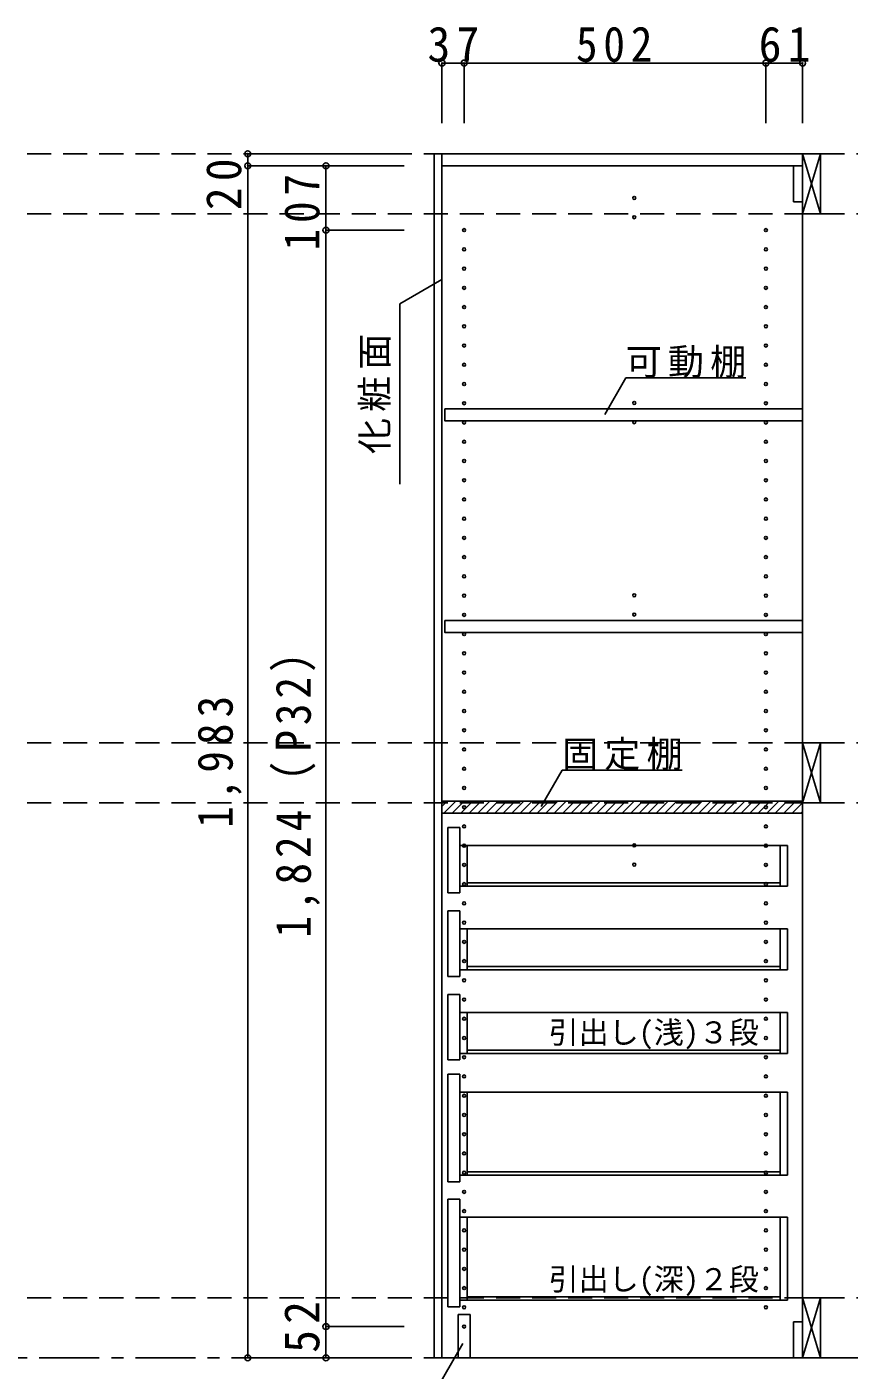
# Model space of a CAD drawing. Units: millimetres at full size, sheet at 1:20; details may follow other scales. Extents: x -8210 to 8210, y -2932 to 2722.
# Drawn here: x 4803 to 6171, y -1732 to 503 of the extents above; entities that cross this region are included whole.
import ezdxf
from ezdxf.enums import TextEntityAlignment as Align

# ---------------------------------------------------------------- set-up
doc = ezdxf.new("R2010")
doc.units = ezdxf.units.MM
doc.header["$LTSCALE"] = 20
doc.header["$PDMODE"] = 32
doc.header["$PDSIZE"] = 10
for name, pattern in [('CHAIN1', [8, 5, -1, 1, -1]), ('DASHED1', [1.8, 1.2, -0.6]), ('DASHED2', [3, 2, -1])]:
    doc.linetypes.add(name, pattern=pattern)
for name, color, linetype in [('0-2_本体', 2, 'Continuous'), ('0-3_固定棚', 2, 'Continuous'), ('0-4_可動棚', 3, 'Continuous'), ('0-5', 4, 'Continuous'), ('0-7_桟木・巾木', 2, 'Continuous'), ('0-8_引き出し', 3, 'Continuous'), ('0-A_文字', 7, 'Continuous'), ('0-B_寸法', 7, 'Continuous'), ('0-C_ハッチ', 4, 'Continuous')]:
    doc.layers.add(name, color=color, linetype=linetype)
doc.styles.add('ＭＳ ゴシック', font='')
doc.styles.get('ＭＳ ゴシック').set_extended_font_data('MS Gothic')

# ---------------------------------------------------------------- blocks, each defined once
blk = doc.blocks.new('引出(深)D600')
at = {"layer": '0-A_文字', "color": 2}
for p, q in [((-253.08, 200.1), (-233.08, 200.1)), ((-253.08, 21.1), (-253.08, 200.1)), ((-233.08, 21.1), (-233.08, 200.1)), ((-221.08, 170.1), (-233.08, 170.1)), ((-221.08, 32.1), (-221.08, 170.1)), ((299.76, 170.1), (311.92, 170.1)), ((299.92, 170.1), (299.92, 32.1)), ((311.92, 170.1), (311.92, 32.1)), ((-233.08, 32.1), (-221.08, 32.1)), ((-221.08, 37.6), (299.92, 37.6)), ((299.92, 32.1), (311.92, 32.1)), ((-253.08, 21.1), (-233.08, 21.1)), ((-253.08, -7.9), (-233.08, -7.9)), ((-253.08, -186.9), (-253.08, -7.9)), ((-233.08, -186.9), (-233.08, -7.9)), ((-221.08, -37.9), (-233.08, -37.9)), ((-221.08, -175.9), (-221.08, -37.9)), ((299.76, -37.9), (311.92, -37.9)), ((299.92, -37.9), (299.92, -175.9)), ((311.92, -37.9), (311.92, -175.9)), ((-233.08, -175.9), (-221.08, -175.9)), ((-221.08, -170.4), (299.92, -170.4)), ((299.92, -175.9), (311.92, -175.9)), ((-253.08, -186.9), (-233.08, -186.9))]:
    blk.add_line(p, q, dxfattribs=at)
at = {"layer": '0-A_文字'}
for p, q in [((-221.08, 170.1), (299.76, 170.1)), ((-221.08, 32.1), (299.92, 32.1)), ((-221.08, -37.9), (299.76, -37.9)), ((-221.08, -175.9), (299.92, -175.9))]:
    blk.add_line(p, q, dxfattribs=at)
at = {"layer": '0-A_文字', "linetype": 'DASHED1'}
for p, q in [((299.76, 170.1), (311.92, 170.1)), ((299.76, -37.9), (311.92, -37.9))]:
    blk.add_line(p, q, dxfattribs=at)
blk = doc.blocks.new('引出(浅)D600')
at = {"layer": '0-A_文字', "color": 2}
for p, q in [((-253.08, 200.1), (-233.08, 200.1)), ((-253.08, 91.1), (-253.08, 200.1)), ((-233.08, 91.1), (-233.08, 200.1)), ((-221.08, 170.1), (-233.08, 170.1)), ((299.76, 170.1), (311.92, 170.1)), ((299.92, 170.1), (299.92, 102.1)), ((311.92, 170.1), (311.92, 102.1)), ((-253.08, 91.1), (-233.08, 91.1)), ((-221.08, 107.6), (299.92, 107.6)), ((299.92, 102.1), (311.92, 102.1)), ((-253.08, 61.1), (-233.08, 61.1)), ((-253.08, -47.9), (-253.08, 61.1)), ((-233.08, -47.9), (-233.08, 61.1)), ((-221.08, 31.1), (-233.08, 31.1)), ((-221.08, -36.9), (-221.08, 31.1)), ((299.76, 31.1), (311.92, 31.1)), ((299.92, 31.1), (299.92, -36.9)), ((311.92, 31.1), (311.92, -36.9)), ((-233.08, -36.9), (-221.08, -36.9)), ((-221.08, -31.4), (299.92, -31.4)), ((299.92, -36.9), (311.92, -36.9)), ((-253.08, -47.9), (-233.08, -47.9)), ((-253.08, -77.9), (-233.08, -77.9)), ((-253.08, -186.9), (-253.08, -77.9)), ((-233.08, -186.9), (-233.08, -77.9)), ((-221.08, -107.9), (-233.08, -107.9)), ((-221.08, -175.9), (-221.08, -107.9)), ((299.76, -107.9), (311.92, -107.9)), ((299.92, -107.9), (299.92, -175.9)), ((311.92, -107.9), (311.92, -175.9)), ((-233.08, -175.9), (-221.08, -175.9)), ((-221.08, -170.4), (299.92, -170.4)), ((299.92, -175.9), (311.92, -175.9)), ((-253.08, -186.9), (-233.08, -186.9))]:
    blk.add_line(p, q, dxfattribs=at)
at = {"layer": '0-A_文字'}
for p, q in [((-221.08, 170.1), (299.76, 170.1)), ((-221.08, 102.1), (299.92, 102.1)), ((-221.08, 31.1), (299.76, 31.1)), ((-221.08, -36.9), (299.92, -36.9)), ((-221.08, -107.9), (299.76, -107.9)), ((-221.08, -175.9), (299.92, -175.9))]:
    blk.add_line(p, q, dxfattribs=at)
at = {"layer": '0-A_文字', "linetype": 'DASHED1'}
for p, q in [((299.76, 170.1), (311.92, 170.1)), ((299.76, 31.1), (311.92, 31.1)), ((299.76, -107.9), (311.92, -107.9))]:
    blk.add_line(p, q, dxfattribs=at)
at = {"layer": '0-A_文字', "color": 2}
blk.add_lwpolyline([(-233.08, 102.1), (-221.08, 102.1), (-221.08, 170.1)], dxfattribs=at)

msp = doc.modelspace()

# ---------------------------------------------------------------- linework, layer by layer
at = {"layer": '0-2_本体'}
for p, q in [((5493.33, 271.73), (5493.33, 291.73)), ((5493.33, 291.73), (6093.33, 291.73)), ((6093.33, 291.73), (6093.33, 271.73)), ((6093.33, 271.73), (5493.33, 271.73))]:
    msp.add_line(p, q, dxfattribs=at)
at = {"layer": '0-3_固定棚'}
for p, q in [((5493.33, -785.27), (6093.33, -785.27)), ((6093.33, -785.27), (6093.33, -805.27))]:
    msp.add_line(p, q, dxfattribs=at)
msp.add_lwpolyline([(5493.33, -785.27), (5493.33, -805.27), (6093.33, -805.27)], dxfattribs=at)
at = {"layer": '0-4_可動棚', "color": 2}
for p, q in [((5498.33, -132.77), (6093.33, -132.77)), ((6093.33, -132.77), (6093.33, -152.77)), ((5498.33, -484.77), (6093.33, -484.77)), ((6093.33, -484.77), (6093.33, -504.77))]:
    msp.add_line(p, q, dxfattribs=at)
for points in [[(6093.33, -152.77), (5498.33, -152.77), (5498.33, -132.77)], [(6093.33, -504.77), (5498.33, -504.77), (5498.33, -484.77)]]:
    msp.add_lwpolyline(points, dxfattribs=at)
at = {"layer": '0-5', "color": 2}
msp.add_line((5480.33, -1711.27), (5480.33, 291.73), dxfattribs=at)
at = {"layer": '0-5', "color": 3}
for p, q in [((5493.33, 271.73), (5493.33, -1711.27)), ((6093.33, 271.73), (5493.33, 271.73)), ((6093.33, -1711.27), (6093.33, 271.73)), ((5493.33, -1711.27), (6093.33, -1711.27))]:
    msp.add_line(p, q, dxfattribs=at)
at = {"layer": '0-5'}
for centre in [(5813.33, 218.23), (5813.33, 186.23), (5530.33, 164.73), (6032.33, 164.73), (5530.33, 132.73), (6032.33, 132.73), (5530.33, 100.73), (6032.33, 100.73), (5530.33, 68.73), (6032.33, 68.73), (5530.33, 36.73), (6032.33, 36.73), (5530.33, 4.73), (6032.33, 4.73), (5530.33, -27.27), (6032.33, -27.27), (5530.33, -59.27), (6032.33, -59.27), (5530.33, -91.27), (6032.33, -91.27), (5530.33, -123.27), (5813.33, -122.77), (6032.33, -123.27), (5530.33, -155.27), (5813.33, -154.77), (6032.33, -155.27), (5530.33, -187.27), (6032.33, -187.27), (5530.33, -219.27), (6032.33, -219.27), (5530.33, -251.27), (6032.33, -251.27), (5530.33, -283.27), (6032.33, -283.27), (5530.33, -315.27), (6032.33, -315.27), (5530.33, -347.27), (6032.33, -347.27), (5530.33, -379.27), (6032.33, -379.27), (5530.33, -411.27), (6032.33, -411.27), (5530.33, -443.27), (5813.33, -442.77), (6032.33, -443.27), (5530.33, -475.27), (5813.33, -474.77), (6032.33, -475.27), (5530.33, -507.27), (6032.33, -507.27), (5530.33, -539.27), (6032.33, -539.27), (5530.33, -571.27), (6032.33, -571.27), (5530.33, -603.27), (6032.33, -603.27), (5530.33, -635.27), (6032.33, -635.27), (5530.33, -667.27), (6032.33, -667.27), (5530.33, -699.27), (6032.33, -699.27), (5530.33, -731.27), (6032.33, -731.27), (5530.33, -763.27), (6032.33, -763.27), (5530.33, -795.27), (6032.33, -795.27), (5530.33, -827.27), (6032.33, -827.27), (5530.33, -859.27), (5813.33, -858.77), (6032.33, -859.27), (5530.33, -891.27), (5813.33, -890.77), (6032.33, -891.27), (5530.33, -923.27), (6032.33, -923.27), (5530.33, -955.27), (6032.33, -955.27), (5530.33, -987.27), (6032.33, -987.27), (5530.33, -1019.27), (6032.33, -1019.27), (5530.33, -1051.27), (6032.33, -1051.27), (5530.33, -1083.27), (6032.33, -1083.27), (5530.33, -1115.27), (6032.33, -1115.27), (5530.33, -1147.27), (6032.33, -1147.27), (5530.33, -1179.27), (6032.33, -1179.27), (5530.33, -1211.27), (6032.33, -1211.27), (5530.33, -1243.27), (6032.33, -1243.27), (5530.33, -1275.27), (6032.33, -1275.27), (5530.33, -1307.27), (6032.33, -1307.27), (5530.33, -1339.27), (6032.33, -1339.27), (5530.33, -1371.27), (6032.33, -1371.27), (5530.33, -1403.27), (6032.33, -1403.27), (5530.33, -1435.27), (6032.33, -1435.27), (5530.33, -1467.27), (6032.33, -1467.27), (5530.33, -1499.27), (6032.33, -1499.27), (5530.33, -1531.27), (6032.33, -1531.27), (5530.33, -1563.27), (6032.33, -1563.27), (5530.33, -1595.27), (6032.33, -1595.27), (5530.33, -1627.27), (6032.33, -1627.27), (5530.33, -1659.27)]:
    msp.add_circle(centre, 2.5, dxfattribs=at)
at = {"layer": '0-7_桟木・巾木'}
for p, q in [((6093.33, 271.73), (6078.33, 271.73)), ((6078.33, 211.73), (6078.33, 271.73)), ((6093.33, 271.73), (6093.33, 230.73)), ((6078.33, -1651.27), (6093.33, -1651.27)), ((6093.33, -1651.27), (6093.33, -1711.27))]:
    msp.add_line(p, q, dxfattribs=at)
for points in [[(6093.33, 211.73), (6081.84, 211.73), (6078.33, 211.73)], [(6093.33, -1711.27), (6078.33, -1711.27), (6078.33, -1651.27)]]:
    msp.add_lwpolyline(points, dxfattribs=at)
at = {"layer": '0-8_引き出し'}
for p, q in [((6093.33, 291.73), (6093.33, 191.73)), ((6123.33, 291.73), (6093.33, 291.73)), ((6123.33, 191.73), (6123.33, 291.73)), ((6093.33, 191.73), (6123.33, 191.73)), ((6093.33, -1611.27), (6093.33, -1711.27)), ((6123.33, -1611.27), (6093.33, -1611.27)), ((6123.33, -1711.27), (6123.33, -1611.27)), ((6093.33, -1711.27), (6123.33, -1711.27))]:
    msp.add_line(p, q, dxfattribs=at)
at = {"layer": '0-8_引き出し', "color": 7}
for p, q in [((6093.33, 191.73), (6123.33, 291.73)), ((6093.33, 291.73), (6123.33, 191.73)), ((6093.33, -688.27), (6123.33, -788.27)), ((6093.33, -788.27), (6123.33, -688.27)), ((6093.33, -1711.27), (6123.33, -1611.27)), ((6093.33, -1611.27), (6123.33, -1711.27)), ((5520.33, -1639.27), (5520.33, -1711.27)), ((5540.33, -1639.27), (5520.33, -1639.27))]:
    msp.add_line(p, q, dxfattribs=at)
at = {"layer": '0-8_引き出し'}
msp.add_lwpolyline([(6123.33, -788.27), (6123.33, -688.27), (6093.33, -688.27), (6093.33, -788.27)], close=True, dxfattribs=at)
at = {"layer": '0-8_引き出し', "color": 7}
msp.add_lwpolyline([(5540.33, -1639.27), (5540.33, -1711.27), (5520.33, -1711.27)], dxfattribs=at)
at = {"layer": '0-A_文字'}
for p, q in [((5493.33, 82.66), (5423.33, 42.25)), ((5423.33, -257.75), (5423.33, 42.25)), ((5764.2, -141.83), (5799.22, -81.18)), ((5999.22, -81.18), (5799.22, -81.18)), ((5658.29, -794.33), (5693.31, -733.68)), ((5893.31, -733.68), (5693.31, -733.68))]:
    msp.add_line(p, q, dxfattribs=at)
at = {"layer": '0-A_文字', "linetype": 'CHAIN1'}
msp.add_line((7483.33, -1711.27), (940.33, -1711.27), dxfattribs=at)
at = {"layer": '0-A_文字'}
msp.add_lwpolyline([(5528.08, -1687.54), (5421, -1873.01), (5154.72, -1873.01)], dxfattribs=at)
at = {"layer": '0-B_寸法', "color": 4}
for p, q in [((5493.33, 442.73), (5493.33, 342.73)), ((5493.33, 442.73), (6093.33, 442.73)), ((5530.33, 442.73), (5530.33, 342.73)), ((6032.33, 442.73), (6032.33, 342.73)), ((6093.33, 442.73), (6093.33, 342.73)), ((5170.33, 291.73), (5170.33, 271.73)), ((5170.33, 291.73), (5430.33, 291.73)), ((5170.33, 271.73), (5430.33, 271.73)), ((5170.33, 271.73), (5170.33, -1711.27)), ((5300.33, 271.73), (5430.33, 271.73)), ((5300.33, 271.73), (5300.33, 164.73)), ((5300.33, 164.73), (5430.33, 164.73)), ((5300.33, 164.73), (5300.33, -1659.27)), ((5300.33, -1659.27), (5430.33, -1659.27)), ((5300.33, -1659.27), (5300.33, -1711.27)), ((5170.33, -1711.27), (5430.33, -1711.27)), ((5300.33, -1711.27), (5430.33, -1711.27))]:
    msp.add_line(p, q, dxfattribs=at)
at = {"layer": '0-B_寸法', "color": 4, "linetype": 'DASHED2'}
for p, q in [((7483.33, 291.73), (940.33, 291.73)), ((7483.33, 191.73), (990.33, 191.73)), ((7483.33, -688.27), (990.33, -688.27)), ((7483.33, -788.27), (990.33, -788.27)), ((7483.33, -1611.27), (990.33, -1611.27))]:
    msp.add_line(p, q, dxfattribs=at)
at = {"layer": '0-B_寸法'}
for p in [(5493.33, 442.73), (5530.33, 442.73), (6032.33, 442.73), (6093.33, 442.73), (5170.33, 291.73), (5170.33, 271.73), (5300.33, 271.73), (5300.33, 164.73), (5300.33, -1659.27), (5170.33, -1711.27), (5300.33, -1711.27)]:
    msp.add_point(p, dxfattribs=at)
at = {"layer": '0-C_ハッチ'}
for p, q in [((5493.33, -794.22), (5502.28, -785.27)), ((5496.42, -805.27), (5516.42, -785.27)), ((5510.57, -805.27), (5530.57, -785.27)), ((5524.71, -805.27), (5544.71, -785.27)), ((5538.85, -805.27), (5558.85, -785.27)), ((5552.99, -805.27), (5572.99, -785.27)), ((5567.13, -805.27), (5587.13, -785.27)), ((5581.28, -805.27), (5601.28, -785.27)), ((5595.42, -805.27), (5615.42, -785.27)), ((5609.56, -805.27), (5629.56, -785.27)), ((5623.7, -805.27), (5643.7, -785.27)), ((5637.84, -805.27), (5657.84, -785.27)), ((5651.99, -805.27), (5671.99, -785.27)), ((5666.13, -805.27), (5686.13, -785.27)), ((5680.27, -805.27), (5700.27, -785.27)), ((5694.41, -805.27), (5714.41, -785.27)), ((5708.56, -805.27), (5728.56, -785.27)), ((5722.7, -805.27), (5742.7, -785.27)), ((5736.84, -805.27), (5756.84, -785.27)), ((5750.98, -805.27), (5770.98, -785.27)), ((5765.12, -805.27), (5785.12, -785.27)), ((5779.27, -805.27), (5799.27, -785.27)), ((5793.41, -805.27), (5813.41, -785.27)), ((5807.55, -805.27), (5827.55, -785.27)), ((5821.69, -805.27), (5841.69, -785.27)), ((5835.83, -805.27), (5855.83, -785.27)), ((5849.98, -805.27), (5869.98, -785.27)), ((5864.12, -805.27), (5884.12, -785.27)), ((5878.26, -805.27), (5898.26, -785.27)), ((5892.4, -805.27), (5912.4, -785.27)), ((5906.54, -805.27), (5926.54, -785.27)), ((5920.69, -805.27), (5940.69, -785.27)), ((5934.83, -805.27), (5954.83, -785.27)), ((5948.97, -805.27), (5968.97, -785.27)), ((5963.11, -805.27), (5983.11, -785.27)), ((5977.26, -805.27), (5997.26, -785.27)), ((5991.4, -805.27), (6011.4, -785.27)), ((6005.54, -805.27), (6025.54, -785.27)), ((6019.68, -805.27), (6039.68, -785.27)), ((6033.82, -805.27), (6053.82, -785.27)), ((6047.97, -805.27), (6067.97, -785.27)), ((6062.11, -805.27), (6082.11, -785.27)), ((6076.25, -805.27), (6093.33, -788.18)), ((6090.39, -805.27), (6093.33, -802.33))]:
    msp.add_line(p, q, dxfattribs=at)

# ---------------------------------------------------------------- block references
at = {"layer": '0-8_引き出し'}
for name, p in [('引出(浅)D600', (5756.42, -1028.87)), ('引出(深)D600', (5756.42, -1439.37))]:
    msp.add_blockref(name, p, dxfattribs=at)

# ---------------------------------------------------------------- texts
at = {"layer": '0-A_文字', "style": 'ＭＳ ゴシック'}
for s, p in [('引出し(浅)３段', (5670.8, -1199.27)), ('引出し(深)２段', (5670.8, -1609.77))]:
    msp.add_text(s, height=36.66, dxfattribs=at).set_placement(p, align=Align.BOTTOM_LEFT)
at = {"layer": '0-A_文字', "insert": (5408.33, -207.75), "char_height": 43.99, "attachment_point": 7, "rotation": 90, "style": 'ＭＳ ゴシック'}
msp.add_mtext('\\T1.17;化粧面', dxfattribs=at)
at = {"layer": '0-A_文字', "char_height": 43.99, "attachment_point": 7, "style": 'ＭＳ ゴシック'}
for s, insert in [('\\T1.17;可動棚', (5799.22, -81.18)), ('\\T1.17;固定棚', (5693.31, -733.68))]:
    msp.add_mtext(s, dxfattribs=dict(at, insert=insert))
at = {"layer": '0-B_寸法', "char_height": 58.65, "attachment_point": 7, "style": 'ＭＳ ゴシック'}
for s, insert in [('\\T1.27;\\W0.95;37', (5469.33, 443.94)), ('\\T1.27;\\W0.9;502', (5716.33, 443.94)), ('\\T1.27;\\W0.95;61', (6020.33, 443.94))]:
    msp.add_mtext(s, dxfattribs=dict(at, insert=insert))
at = {"layer": '0-B_寸法', "char_height": 58.65, "attachment_point": 7, "rotation": 90, "style": 'ＭＳ ゴシック'}
for s, insert in [('\\T1.27;\\W0.95;20', (5160.33, 197.97)), ('\\T1.27;\\W0.9;107', (5290.33, 131.03)), ('\\T1.23;\\W0.9;1,824（P32）', (5290.33, -1012.27)), ('\\T1.28;\\W0.9;1,983', (5160.33, -829.77)), ('\\T1.27;\\W0.95;52', (5290.33, -1703))]:
    msp.add_mtext(s, dxfattribs=dict(at, insert=insert))

doc.saveas('drawing.dxf')
